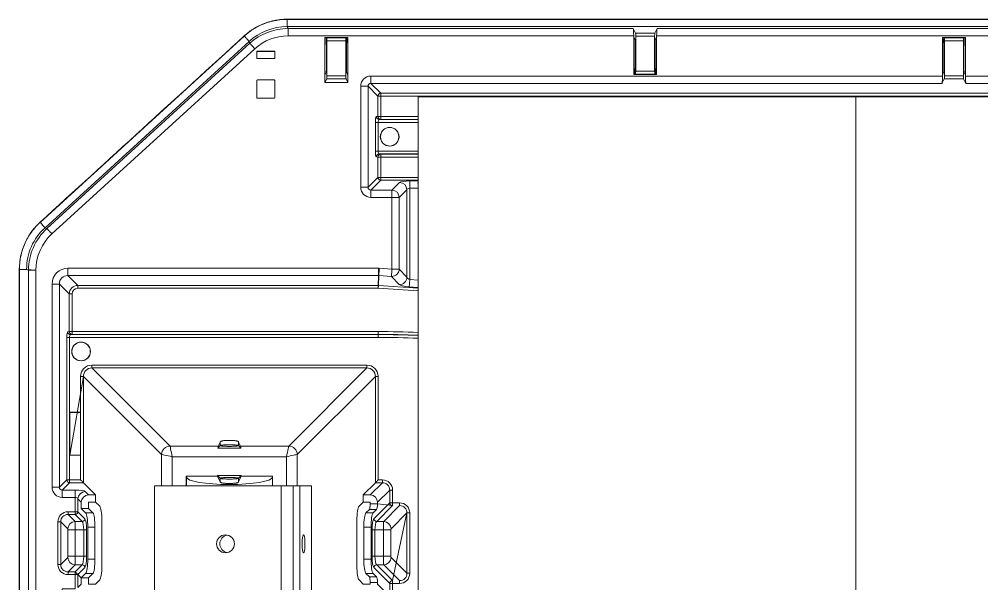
# Model space of a CAD drawing. Header units: inches. Extents: x 1518 to 2565, y 62 to 679.
# Drawn here: x 2068.57 to 2085.34, y 669.15 to 678.99 of the extents above; entities that cross this region are included whole.
import ezdxf

# ---------------------------------------------------------------- set-up
doc = ezdxf.new("R2010")
doc.units = ezdxf.units.IN
doc.header["$LTSCALE"] = 50
doc.header["$MEASUREMENT"] = 0
for name, color, linetype, lineweight in [('E2-ECOFEET', 254, 'Continuous', 5), ('ECOFEET', 254, 'Continuous', 5), ('TEXT', 1, 'Continuous', 20)]:
    doc.layers.add(name, color=color, linetype=linetype, lineweight=lineweight)

# ---------------------------------------------------------------- blocks, each defined once
blk = doc.blocks.new('Z1')
at = {"layer": 'ECOFEET', "color": 1, "linetype": 'Continuous'}
for p, q in [((-50.20885535459092, 212.0971609785156), (-50.18797964908299, 212.0550716514008)), ((-50.18436582416325, 212.0058391534731), (-50.18436582416325, 211.5843920753978)), ((-49.83335547906609, 212.0058391534731), (-49.83335547906609, 211.5843920753978)), ((-49.80885656207829, 212.0971609785156), (-49.82974165414635, 212.0550716514008)), ((-56.46212412962996, 211.8453102345829), (-56.46212412962996, 211.7203094386023)), ((-55.56436554061656, 211.5223469254834), (-55.56436554061656, 211.9437846169985)), ((-55.21335519551576, 211.5223469254834), (-55.21335519551576, 211.9437846169985)), ((-44.80435672115709, 211.9437846169985), (-44.80435672115709, 211.5223469254834)), ((-44.45335576261641, 211.9437846169985), (-44.45335576261641, 211.5223469254834)), ((-56.77612327562019, 211.0373153019427), (-56.77612327562019, 211.3353103661448)), ((-56.76612659110106, 211.3453164372204), (-56.47212081414909, 211.3453164372204)), ((-56.46212412962996, 211.3353103661448), (-56.46212412962996, 211.0373153019427)), ((-55.1888562785316, 211.4310157138825), (-55.20974137059602, 211.4731050409955)), ((-44.82885563814125, 211.4310157138825), (-44.82885563814125, 211.4131718666831)), ((-56.47212081414909, 211.0273092308671), (-56.76612659110106, 211.0273092308671)), ((-60.75348020885212, 208.0281724638171), (-60.62545694112123, 208.0281724638171)), ((-60.02097197751573, 206.9055682589042), (-54.65867530989271, 206.9055682589042)), ((-54.65867530989271, 206.9055682589042), (-54.65867530989271, 206.9082152683259)), ((-59.84872863395503, 205.5494546448444), (-60.03612188250554, 205.5494546448444)), ((-57.41226910014302, 205.0352965311085), (-57.41226910014302, 204.9712051114984)), ((-57.0950785243549, 204.9712051114984), (-57.0950785243549, 205.0352965311085)), ((-60.03829956401387, 204.8016369370307), (-60.03829956401387, 204.3722676038087)), ((-60.21560226246584, 204.2442161764029), (-60.08754144850172, 204.3722676038087)), ((-60.03829956401387, 204.3722676038087), (-60.08754144850172, 204.3722676038087)), ((-58.00509595842232, 204.4360868132317), (-57.46150159807075, 204.4360868132317)), ((-57.41226910014302, 204.4000142699442), (-57.41226910014302, 204.3359228503341)), ((-57.0950785243549, 204.3359228503341), (-57.0950785243549, 204.4000142699442)), ((-56.50225166607561, 204.4360868132317), (-56.50225166607561, 204.2675605467266)), ((-60.21560226246584, 204.2442161764029), (-60.34362553019673, 204.2442161764029)), ((-56.34928831312209, 204.2675605467266), (-56.34928831312209, 202.2475638285687)), ((-54.99481734675282, 203.9113218886941), (-54.92309465529615, 203.9830539667055)), ((-54.92309465529615, 203.9830539667055), (-54.80494604682826, 203.9830539667055)), ((-54.80494604682826, 203.9830539667055), (-54.80001810375688, 203.9781260236323)), ((-54.80001810375688, 203.9781260236323), (-54.80001810375688, 203.9549599979164)), ((-54.80001810375688, 203.9549599979164), (-54.67309306333846, 203.9549599979164)), ((-54.16004256347514, 203.7950036590773), (-54.11080067898729, 203.7950036590773)), ((-54.11080067898729, 203.7950036590773), (-54.11080067898729, 202.743174103236)), ((-59.47610104524574, 202.8730559094965), (-59.47610104524574, 203.6651218528168)), ((-55.03124657925218, 203.6651218528168), (-55.03124657925218, 202.8730559094965)), ((-59.70732013418456, 202.6671335949959), (-59.83425456115947, 202.6671335949959)), ((-54.16004256347514, 202.743174103236), (-54.11080067898729, 202.743174103236))]:
    blk.add_line(p, q, dxfattribs=at)
for points in [[(-38.03573773948665, 212.4045895337404), (-38.03573773948665, 212.4024024656719), (-56.24533218069701, 212.4024024656719), (-56.24533218069701, 212.4045895337404)], [(-56.23233179754607, 212.2430280934459), (-50.21826068594237, 212.2430280934459), (-50.17704430874437, 212.1599664396472), (-49.8406769944886, 212.1599664396472), (-49.79946061729061, 212.2430280934459), (-39.45826125303938, 212.2430280934459), (-39.4170354892849, 212.1599664396472)], [(-55.1888562785316, 211.3040906734641), (-55.1888562785316, 211.4310157138825), (-55.1888562785316, 212.0852775957937), (-55.58885507104424, 212.0852775957937), (-55.58885507104424, 211.4310157138825), (-55.5679793655363, 211.4731050409955)], [(-44.80797993263332, 211.4731050409955), (-44.82885563814125, 211.4310157138825), (-44.82885563814125, 212.0852775957937), (-44.42885684562862, 212.0852775957937), (-44.42885684562862, 211.4310157138825)], [(-60.4663641656407, 208.7701047996179), (-60.43283537963725, 208.755320970402), (-56.89648711183327, 211.9853670699686)], [(-56.46321297038594, 211.8442213938288), (-56.46212412962996, 211.8453102345829), (-56.77612327562019, 211.8453102345829), (-56.77503443486421, 211.8442213938288)], [(-56.46321297038594, 211.7214076659166), (-56.46212412962996, 211.7203094386023), (-56.77612327562019, 211.7203094386023)], [(-55.58885507104424, 211.4310157138825), (-55.58885507104424, 211.3040906734641), (-55.1888562785316, 211.3040906734641), (-55.22067671093828, 211.3682196393074), (-55.55704402519405, 211.3682196393074), (-55.58885507104424, 211.3040906734641)], [(-38.58022382286799, 211.2851485989522), (-38.58022382286799, 211.4131718666831), (-44.42885684562862, 211.4131718666831), (-44.42885684562862, 211.4310157138825), (-44.44974193769667, 211.4731050409955)], [(-46.33827052125343, 195.4251692547859), (-38.71326889925331, 195.4251692547859), (-38.71326889925331, 211.0501748867209), (-46.33827052125343, 211.0501748867209), (-53.96327214324992, 211.0501748867209), (-53.96327214324992, 195.4251692547859), (-54.61671739459416, 195.4251692547859), (-54.61671739459416, 195.4744111392738), (-53.96327214324992, 195.4744111392738)], [(-53.96327214324992, 195.4251692547859), (-46.33827052125343, 195.4251692547859), (-46.33827052125343, 211.0501748867209)], [(-54.66079667205486, 210.6065849177776), (-54.71003855653908, 210.6065849177776), (-54.71003855653908, 210.1048546071415), (-54.66079667205486, 210.1048546071415), (-53.96327214324992, 210.1048546071415)], [(-53.96327214324992, 210.6065849177776), (-54.66079667205486, 210.6065849177776), (-54.66079667205486, 210.1048546071415)], [(-53.96327214324992, 209.5984404039482), (-54.61671739459416, 209.5984404039482), (-54.61671739459416, 209.6476729018777), (-53.96327214324992, 209.6476729018777)], [(-54.11081006554377, 209.4575481648808), (-54.11081006554377, 209.5855714326117), (-53.96327214324992, 209.5855714326117)], [(-53.96327214324992, 209.5435759710799), (-53.97105360002388, 209.5513574278557), (-53.96327214324992, 209.5513574278557)], [(-54.16005195003163, 209.4313221211796), (-54.29309702641694, 209.298267658236), (-54.29309702641694, 208.0476777318236), (-54.16005195003163, 207.9052460972071)], [(-53.96327214324992, 209.4575481648808), (-54.11081006554377, 209.4575481648808), (-54.11081006554377, 207.866864460595), (-53.96327214324992, 207.8568020701696)], [(-60.75348020885212, 198.5100052984963), (-60.75348020885212, 208.0281724638171), (-60.78700899485921, 208.0429562930331)], [(-53.96327214324992, 207.6662267783777), (-54.660102066744, 207.7137696958252), (-59.8957365175811, 207.7137696958252), (-59.8957365175811, 207.7630115803113), (-54.660102066744, 207.7630115803113), (-54.6542354678495, 207.9351516717343), (-54.6542354678495, 208.0631749394652), (-60.06787660900591, 208.0631749394652), (-60.06787660900591, 207.9351516717343)], [(-54.6542354678495, 207.9351516717343), (-60.06787660900591, 207.9351516717343), (-59.8957365175811, 207.7630115803113)], [(-60.21560226246584, 207.7874260182743), (-60.34362553019673, 207.7874260182743), (-60.34362553019673, 204.2442161764029)], [(-60.04346217104103, 207.6152859268514), (-60.21560226246584, 207.7874260182743), (-60.21560226246584, 204.2442161764029)], [(-54.65867530989271, 206.9055682589042), (-54.65867530989271, 206.8555754497575), (-60.03829956401387, 206.8555754497575)], [(-58.43577002323946, 204.2675605467266), (-58.43577002323946, 204.8150972615367), (-59.79730906795885, 206.1766363062543), (-59.84654156588658, 206.1766363062543), (-59.84654156588658, 205.5516323263546), (-59.84654156588658, 204.8016369370307), (-59.84654156588658, 204.3722676038087)], [(-54.71003855653908, 206.1766363062543), (-54.66079667205486, 206.1766363062543), (-54.66079667205486, 204.3722676038087)], [(-59.84872863395503, 204.8038146185409), (-59.84872863395503, 205.5494546448444), (-59.84654156588658, 205.5516323263546), (-60.03829956401387, 205.5516323263546), (-60.03612188250554, 205.5494546448444), (-60.03612188250554, 204.8038146185409)], [(-57.46150159807075, 204.4497160957835), (-57.46150159807075, 204.4360868132317), (-57.4136770838777, 204.3396962467432), (-57.4136770838777, 204.4018821950322), (-57.46150159807075, 204.4497160957835), (-57.04584602642717, 204.4497160957835), (-57.04584602642717, 204.4360868132317), (-56.50225166607561, 204.4360868132317), (-56.50379106162654, 204.4205614459152), (-56.50379106162654, 204.2675605467266)], [(-57.04584602642717, 204.4497160957835), (-57.09367054062022, 204.4018821950322), (-57.09367054062022, 204.3396962467432), (-57.04584602642717, 204.4360868132317)], [(-58.00509595842232, 204.2675605467266), (-58.00509595842232, 204.4360868132317), (-58.00355656287138, 204.4205614459152), (-58.00355656287138, 204.2675605467266)], [(-54.58806961886876, 204.323035105881), (-54.80111633106935, 204.1099790071221), (-54.92309465529615, 204.1099790071221), (-54.92309465529615, 203.9830539667055)], [(-60.16636037797798, 204.1949742919169), (-59.94225630018263, 204.1949742919169), (-59.94225630018263, 204.066951024186)], [(-56.0251610708001, 202.2475638285687), (-55.82507719551722, 202.2475638285687), (-55.82507719551722, 204.2675605467266), (-56.0251610708001, 204.2675605467266), (-56.14346925076097, 204.2675605467266), (-56.34928831312209, 204.2675605467266), (-58.5563497502917, 204.2675605467266), (-58.5563497502917, 202.2475638285687), (-56.34928831312209, 202.2475638285687), (-56.14346925076097, 202.2475638285687), (-56.14346925076097, 204.2675605467266)], [(-56.0251610708001, 204.2675605467266), (-56.0251610708001, 202.2475638285687), (-56.14346925076097, 202.2475638285687)], [(-59.89302380225126, 204.0407155939265), (-59.83425456115947, 203.9819557393912), (-59.83425456115947, 203.8710535538776)], [(-59.58425296919813, 203.9830539667055), (-59.70240157766966, 203.9830539667055), (-59.70732013418456, 203.9781260236323), (-59.70732013418456, 203.8710535538776), (-59.63188975222874, 203.7956137853635), (-59.75881479264717, 203.7956137853635), (-59.83425456115947, 203.8710535538776), (-59.70732013418456, 203.8710535538776)], [(-59.93975947569197, 203.0394795869561), (-59.93975947569197, 203.4986981753573), (-60.06778274342287, 203.4986981753573), (-60.06778274342287, 203.0394795869561), (-59.93975947569197, 203.0394795869561), (-59.7907947965432, 203.0394795869561), (-59.74155291205534, 203.0394795869561), (-59.74155291205534, 203.4986981753573), (-59.7907947965432, 203.4986981753573)], [(-59.7907947965432, 203.0394795869561), (-59.7907947965432, 203.4986981753573), (-59.93975947569197, 203.4986981753573)], [(-54.71655282795473, 203.4986981753573), (-54.76579471243895, 203.4986981753573), (-54.76579471243895, 203.0394795869561), (-54.71655282795473, 203.0394795869561), (-54.56758814880595, 203.0394795869561), (-54.43956488107506, 203.0394795869561), (-54.43956488107506, 203.4986981753573), (-54.56758814880595, 203.4986981753573)], [(-54.56758814880595, 203.0394795869561), (-54.56758814880595, 203.4986981753573), (-54.71655282795473, 203.4986981753573), (-54.71655282795473, 203.0394795869561)], [(-59.83425456115947, 202.6671335949959), (-59.75881479264717, 202.7425639769517), (-59.63188975222874, 202.7425639769517), (-59.70732013418456, 202.6671335949959), (-59.70732013418456, 202.5600517386811), (-59.70240157766966, 202.555133182168), (-59.58425296919813, 202.555133182168), (-59.5125302777451, 202.626855873621)]]:
    blk.add_lwpolyline(points, dxfattribs=at)
at = {"layer": 'ECOFEET', "color": 1, "linetype": 'Continuous', "flags": 128}
for points in [[(-60.43283537963725, 208.755320970402), (-60.42888363862221, 208.7509843805001), (-60.42242568655638, 208.74391630215), (-60.41365864116597, 208.7343138530778), (-60.4028547126436, 208.7224867897057), (-60.39033304396071, 208.7087824146874), (-60.37647848400957, 208.6936137365828), (-60.36172281446852, 208.6774594698654), (-60.34649781701592, 208.6607889424449), (-56.81014954921193, 211.8908350420097), (-56.82537454666453, 211.9075055694302), (-56.84013021620558, 211.9236692227059), (-56.85398477615672, 211.9388285142522), (-56.86650644483962, 211.9525328892705), (-56.87731037336562, 211.9643693392027), (-56.88607741875239, 211.9739624017147), (-56.89253537081822, 211.9810398666232), (-56.89648711183327, 211.9853670699686), (-56.90949688154433, 212.0188958559738), (-60.4663641656407, 208.7701047996179), (-60.47025958730956, 208.774366297057), (-60.47659551411562, 208.781302963589), (-60.48519360145656, 208.7907082949387), (-60.49579102569987, 208.8023194674715), (-60.50807803042699, 208.8157704054192), (-60.52168853986223, 208.830666873333), (-60.53621893200761, 208.8465770895382), (-60.55123742517753, 208.8630223395612), (-56.99436075452104, 212.1118133959153), (-56.99583444416567, 212.1134184973744)], [(-53.96327214324992, 207.7284784325748), (-54.11952079158436, 207.7391321761697), (-54.11912655613924, 207.7449893885059), (-54.1184694970616, 207.7545449047866), (-54.1175871605883, 207.7675077417061), (-54.11649831983596, 207.7834930503759), (-54.11523113447402, 207.8020127297677), (-54.11383253729582, 207.8225035863888), (-54.11234946109471, 207.8443461073948), (-54.11081006554377, 207.866864460595)], [(-59.64958341449528, 206.3243525731577), (-54.85776421000264, 206.3243525731577), (-54.85776421000264, 206.3735944576438), (-59.64958341449528, 206.3735944576438), (-59.64958341449528, 206.3243525731577), (-58.28804436977953, 204.9628135284383), (-58.28588546138417, 204.9525634068486), (-58.28225286334782, 204.9353109128187), (-58.27728737404323, 204.9117131054227), (-58.27118611119295, 204.8827368001585), (-58.26419312530925, 204.8495083840171), (-58.25658062658476, 204.8133513617049), (-58.24864898487795, 204.7757018766351), (-58.24864898487795, 204.2675605467266)], [(-56.07157760125847, 204.2675605467266), (-56.07157760125847, 204.8150972615367), (-54.71003855653908, 206.1766363062543), (-54.71003855653908, 204.323035105881), (-54.70734461432585, 204.3257290480924), (-54.70280152014311, 204.330272142277), (-54.69659700514967, 204.3364766572686), (-54.68896573330858, 204.3441079291115), (-54.68021746103477, 204.352846814827), (-54.67070887754744, 204.3623647848744), (-54.66079667205486, 204.3722676038087), (-54.58806961886876, 204.3722676038087), (-54.58806961886876, 204.323035105881), (-54.71003855653908, 204.323035105881), (-54.92309465529615, 204.1099790071221)], [(-55.93621404498845, 203.2575574943694), (-55.93737797821086, 203.2115070396812), (-55.94075713917482, 203.1695397378244), (-55.94606054457472, 203.135400825533), (-55.95281886650264, 203.1121127745591), (-55.96042197867064, 203.1017500142698), (-55.96819404888811, 203.1052230408168), (-55.97544985840068, 203.1222408708909), (-55.98155112125096, 203.1512828820614), (-55.98594403050447, 203.1897677708148), (-55.98824373727257, 203.2342694433937), (-55.98824373727257, 203.2808455453433), (-55.98594403050447, 203.3253566044805), (-55.98155112125096, 203.3638321066755), (-55.97544985840068, 203.3928741178461), (-55.96819404888811, 203.409891947922), (-55.96042197867064, 203.4133743610255), (-55.95281886650264, 203.403011600738), (-55.94606054457472, 203.3797235497623), (-55.94075713917482, 203.3455752509144), (-55.93737797821086, 203.3036173356159), (-55.93621404498845, 203.2575574943694)]]:
    blk.add_lwpolyline(points, dxfattribs=at)
at = {"layer": 'ECOFEET', "color": 1, "linetype": 'Continuous'}
for points in [[(-55.21335519551576, 212.0803871989538), (-55.56436554061656, 212.0803871989538), (-55.55771985738829, 212.0790636942438), (-55.21999149218755, 212.0790636942438)], [(-55.22429053585802, 212.0290708850971), (-55.55342081371782, 212.0290708850971), (-55.55342081371782, 211.4174615237953), (-55.22429053585802, 211.4174615237953)], [(-49.84429081940834, 212.1107245551611), (-50.17342109726451, 212.1107245551611), (-50.17342109726451, 211.4991058072992), (-49.84429081940834, 211.4991058072992)], [(-44.79342138081483, 211.4174615237953), (-44.46429110295503, 211.4174615237953), (-44.46429110295503, 212.0290708850971), (-44.79342138081483, 212.0290708850971)], [(-56.77503443486421, 211.8442213938288), (-56.46321297038594, 211.8442213938288), (-56.46321297038594, 211.7214076659166), (-56.77503443486421, 211.7214076659166), (-56.77612327562019, 211.7203094386023), (-56.77612327562019, 211.8453102345829)], [(-49.83335547906609, 211.4477894934425), (-50.18436582416325, 211.4477894934425), (-50.17772014093498, 211.4491129981543), (-49.83999177573787, 211.4491129981543)], [(-60.78700899485921, 208.0429562930331), (-60.91285458108177, 208.0429562930331), (-60.91285458108177, 198.4952214692803), (-60.78700899485921, 198.4952214692803), (-60.75348020885212, 198.5100052984963), (-60.62545694112123, 198.5100052984963), (-60.62545694112123, 208.0281724638171)], [(-54.68766100171342, 203.8564762289425), (-54.81459542869197, 203.8564762289425), (-54.87545787226918, 203.7956137853635), (-54.74852344529427, 203.7956137853635)], [(-59.7223949467043, 202.9887640128272), (-59.59546051972939, 202.9887640128272), (-59.59546051972939, 203.5494137494879), (-59.7223949467043, 203.5494137494879)], [(-54.78495267779363, 202.9887640128272), (-54.91188710476854, 202.9887640128272), (-54.91188710476854, 203.5494137494879), (-54.78495267779363, 203.5494137494879)], [(-59.94225630018263, 202.7694376931704), (-59.94225630018263, 202.7201958086844), (-59.89302380225126, 202.7201958086844), (-59.89302380225126, 202.4974621683887), (-59.83425456115947, 202.5562220229222), (-59.83425456115947, 202.6671335949959)], [(-54.68766100171342, 202.6817015333727), (-54.81459542869197, 202.6817015333727), (-54.87545787226918, 202.7425639769517), (-54.74852344529427, 202.7425639769517)]]:
    blk.add_lwpolyline(points, close=True, dxfattribs=at)
for points in [[(-44.83826096948906, 211.2851485989522), (-44.79704459229106, 211.3682196393074), (-44.46067727803529, 211.3682196393074), (-44.41946090083729, 211.2851485989522), (-38.58022382286799, 211.2851485989522), (-38.7523639142928, 211.1130085075292), (-54.6167173945928, 211.1130085075284, 0.3939235326429196), (-54.66595927908202, 211.0637666230414), (-54.83809937050319, 211.2359067144644), (-54.83809937050319, 209.4755328104548)], [(-54.83809937050319, 211.2359067144644), (-54.96612263823408, 211.2359067144644), (-54.96612263823408, 209.4755328104548), (-54.83809937050319, 209.4755328104548), (-54.66595927907974, 209.6476729018765, 0.3939761057967554), (-54.61671739459416, 209.5984404039482), (-54.78885748601897, 209.4263003125252)], [(-54.78885748601897, 211.2851485989522), (-54.61671739459416, 211.1130085075292), (-54.61671739459416, 211.0637666230414), (-38.7523639142928, 211.0637666230414), (-38.75236391429462, 211.1130085075284, -0.3939235326429195), (-38.70312202980494, 211.0637666230414), (-38.53098193838377, 211.2359067144644), (-38.40295867065288, 211.2359067144644), (-38.40295867065288, 206.9751695881969), (-38.53098193838377, 206.9751695881969), (-38.53098193838377, 211.2359067144644)], [(-54.64347847211457, 210.6565777269228, -0.4121208206047946), (-54.69271097004457, 210.7065705360674), (-54.66595927908202, 210.7092175454891), (-54.66595927908202, 211.0637666230414), (-54.61671739459416, 211.0637666230414), (-54.61671739459416, 210.7092175454891), (-53.96327214324992, 210.7092175454891)], [(-53.96327214324992, 210.6592247363442), (-54.61671739459416, 210.6592247363442), (-54.61671739459416, 210.7092175454891), (-54.66595927908202, 210.7092175454891, 0.4120657095397477), (-54.6167173945928, 210.6592247363446), (-54.6434784721132, 210.6565777269225), (-53.96327214324992, 210.6565777269225)], [(-53.96327214324992, 210.00222197943), (-54.61671739459416, 210.00222197943), (-54.61671739459416, 209.6476729018777), (-54.66595927908202, 209.6476729018777), (-54.66595927908202, 210.00222197943), (-54.69271097004457, 210.0048689888499, -0.4122298749777537), (-54.64347847211548, 210.0548617979965)], [(-53.96327214324992, 210.0548617979966), (-54.6434784721132, 210.0548617979966), (-54.61671739459462, 210.0522147885746, 0.4121119320288106), (-54.66595927908202, 210.00222197943), (-54.61671739459416, 210.00222197943), (-54.61671739459416, 210.0522147885749), (-53.96327214324992, 210.0522147885749)], [(-59.58425296919813, 204.1099790071221), (-59.70623129342857, 204.1099790071221), (-59.76499114796252, 204.1687482482159, 0.3939340835216068), (-59.89302380225172, 204.0407155939267), (-59.89302380225126, 203.8179819536308), (-59.77069817536903, 203.6956657133051, -0.394034980623008), (-59.81994005985644, 203.6464238288179)], [(-54.68740756464103, 203.646423828819), (-54.41079508009352, 203.9230269268093, -0.3939712607266894), (-54.46003696458138, 203.9722688112961), (-54.41079508009352, 203.9722688112961), (-54.41079508009352, 204.1950024515918), (-54.46003696458138, 204.1950024515918)], [(-60.1930182033575, 203.6407168014139), (-60.1930182033575, 202.8974609609013), (-60.24226008784535, 202.8974609609013), (-60.24226008784535, 203.6407168014139), (-60.1930182033575, 203.6407168014139), (-60.07069257647527, 203.5184005610881, -0.3939502405857858), (-59.9426693087421, 203.6464238288185), (-60.0649949356266, 203.7687400691448), (-60.0649949356266, 203.8179819536308), (-59.94225630018263, 203.8179819536308), (-59.94225630018263, 203.7687400691448), (-60.0649949356266, 203.7687400691448)], [(-54.16004256347514, 203.7950036590773), (-54.43664566146617, 203.5184005610881, 0.3939114450485922), (-54.56467831575401, 203.646423828819)], [(-60.1930182033575, 202.8974609609013), (-60.07069257647572, 203.0197865877857, 0.3939728728960259), (-59.94266930874437, 202.8917539334961), (-60.0649949356266, 202.7694376931704)], [(-59.94266930874437, 202.8917539334961), (-59.81994005985689, 202.8917539334961), (-59.94225630018263, 202.7694376931704), (-60.0649949356266, 202.7694376931704), (-60.0649949356266, 202.7201958086844), (-59.94225630018263, 202.7201958086844), (-59.94225630018263, 202.4712361246875), (-60.16636037797798, 202.4712361246875), (-60.16636037797798, 202.3432034703983), (-60.03829956401614, 202.2151520429917, 0.393923532642131), (-60.08754144850172, 202.1659101585046), (-60.03829956401387, 202.1659101585046), (-60.03829956401387, 201.7365502118409), (-60.03829956401387, 200.9865454359606), (-60.03829956401387, 199.6826023125559)], [(-59.89302380225126, 202.7201958086844), (-59.77069817536767, 202.8425214355678, 0.3939761057962954), (-59.81994005985462, 202.8917539334965)], [(-54.99481734675282, 202.626855873621), (-54.92309465529615, 202.555133182168), (-54.80494604682826, 202.555133182168), (-54.80001810375688, 202.5600517386811), (-54.80001810375688, 202.5832177643988), (-54.67309306333846, 202.5832177643988), (-54.67309306333846, 202.5562220229222), (-54.46003696458138, 202.3431753107234), (-54.41079508009352, 202.3431753107234), (-54.41079508009352, 202.5659089510191), (-54.46003696458138, 202.5659089510191, -0.3940349806230412), (-54.41079508009398, 202.6151508355046), (-54.68740756464103, 202.8917539334961), (-54.56467831575355, 202.8917539334961)], [(-54.68740756464331, 202.8917539334966, 0.393976105796197), (-54.73664944913025, 202.8425214355678), (-54.46003696458138, 202.5659089510191), (-54.46003696458138, 202.3431753107234)]]:
    blk.add_lwpolyline(points, format="xyb", dxfattribs=at)
for points in [[(-54.54844286909429, 210.4913717195449, 0.5444653215147603), (-54.54844286909429, 210.2200719114882, 0.2949465243017387), (-54.37315620631489, 210.2200719114882, 0.5444653215145963), (-54.37315620631489, 210.4913717195449, 0.2949465243017386)], [(-54.29309702641694, 209.298267658236), (-54.42112029414784, 209.298267658236), (-54.42112029414784, 209.4263003125252, -0.3939114450483636)], [(-60.04346217104148, 206.9582080774718, 0.412002415561427), (-59.99422028655681, 206.9082152683259), (-54.65867530989271, 206.9082152683259), (-54.65867530989271, 206.9582080774708), (-59.99422028655681, 206.9582080774708), (-60.04346217104103, 206.9582080774708), (-60.07021386200495, 206.9555610680501, 0.412065709539914), (-60.020971977518, 206.9055682589046), (-59.99422028655681, 206.9082152683259), (-59.99422028655681, 206.9582080774708), (-59.99422028655681, 207.6152859268514), (-60.04346217104103, 207.6152859268514)], [(-60.03612188250554, 204.8038146185409), (-59.84872863395503, 204.8038146185409), (-59.84654156588658, 204.8016369370307), (-60.03829956401387, 204.8016369370307), (-60.03829956401387, 205.5516323263546), (-60.03829956401387, 206.8555754497575), (-60.08754144850172, 206.8555754497575), (-60.08754144850172, 204.3722676038087, 0.3939761057967876), (-60.0382995640125, 204.3230351058806), (-59.79730906795885, 204.323035105881), (-59.79730906795885, 206.1766363062543)], [(-59.92594286909662, 206.7469072972307, 0.5444653215145963), (-59.92594286909662, 206.475607489174, 0.2949465243018075), (-59.75065620631722, 206.475607489174, 0.5444653215145963), (-59.75065620631722, 206.7469072972307, 0.2949465243018074)], [(-54.41079508009352, 203.9230269268082), (-54.41079508009352, 203.9722688112961), (-54.28806583120604, 203.9722688112961), (-54.28806583120604, 203.9230269268082), (-54.56467831575355, 203.646423828819), (-54.68740756464103, 203.646423828819, -0.394034980623468), (-54.73664944912844, 203.6956657133047), (-54.46003696458138, 203.9722688112961), (-54.46003696458138, 204.1950024515918), (-54.67309306333846, 203.9819557393912), (-54.67309306333846, 203.9549599979164)], [(-54.41079508009352, 202.6151508355051), (-54.41079508009352, 202.5659089510191), (-54.28806583120604, 202.5659089510191), (-54.28806583120604, 202.6151508355051), (-54.56467831575355, 202.8917539334961, 0.3939340835217379), (-54.43664566146572, 203.0197865877851), (-54.16004256347514, 202.743174103236), (-54.16004256347514, 203.7950036590773)]]:
    blk.add_lwpolyline(points, format="xyb", close=True, dxfattribs=at)
at = {"layer": 'ECOFEET', "color": 1, "linetype": 'Continuous', "flags": 128}
for points in [[(-54.64217374052168, 208.0627619309034), (-54.42112029414784, 208.0476777318236), (-54.42112029414784, 209.298267658236), (-54.78885748601897, 209.298267658236), (-54.78885748601897, 209.4263003125252), (-54.42112029414784, 209.4263003125252), (-54.28807521776162, 209.5593453889114, -0.393968783505752), (-54.16005195003163, 209.4313221211796), (-54.16005195003163, 207.9052460972075, -0.4119094439765458), (-54.29678594380312, 207.7775138127818), (-54.42984040674492, 207.9199548339566), (-54.4294367847433, 207.9258026597363), (-54.42878911222579, 207.935358176017), (-54.42789738919237, 207.948330399493), (-54.42680854843638, 207.9643157081628), (-54.42555074963457, 207.9828353875546), (-54.42415215245637, 208.0033262441757), (-54.42265968969878, 208.0251593786252), (-54.42112029414784, 208.0476777318236), (-54.29309702641694, 208.0476777318236, -0.4119267484618014), (-54.42984040674719, 207.9199548339568), (-54.65088446655864, 207.9350296464781)], [(-53.96327214324992, 207.7155813015634), (-54.65675106545677, 207.7628895550552), (-54.656901250386, 207.7606461676369), (-54.65715468745839, 207.7569666368108), (-54.65749260355733, 207.7519823743896), (-54.65791499867555, 207.745834178746), (-54.65840309970372, 207.7387097810479), (-54.65893813352159, 207.7308250721326), (-54.65951071357631, 207.7224334890743), (-54.660102066744, 207.7137696958252), (-54.660102066744, 207.7630115803113, -0.01674207531870982), (-54.65675106545359, 207.7628895550544), (-54.65088446655864, 207.9350296464781), (-54.65049023111351, 207.9408868588143), (-54.64983317203951, 207.950442375095), (-54.64895083556257, 207.9634052120145), (-54.64786199481023, 207.9793905206843), (-54.64659480944829, 207.9979102000761), (-54.64519621227009, 208.0184010566973), (-54.64371313606898, 208.040243577705), (-54.64217374052168, 208.0627619309034)], [(-54.85776421000264, 206.3243525731577), (-56.21930325471794, 204.962813528439, -0.3939198377300948), (-56.07157760125847, 204.8150972615367), (-56.08014752892268, 204.8132856557968), (-56.09415227380669, 204.810338276513), (-56.11314128111189, 204.8063396027064), (-56.13656074390019, 204.8014116596332), (-56.16369728375139, 204.7957046322281), (-56.19370611041813, 204.7893780919803), (-56.22569550087428, 204.7826479297273), (-56.25868925306349, 204.7757018766351), (-56.25868925306349, 204.2675605467266)], [(-59.94266930874437, 203.646423828819), (-59.81994005985689, 203.646423828819), (-59.94225630018218, 203.7687400691441, 0.3939123803948911), (-59.89302380225126, 203.8179819536308), (-59.94225630018263, 203.8179819536308), (-59.94225630018263, 204.066951024186), (-60.16636037797798, 204.066951024186), (-60.16636037797798, 204.1949742919169), (-60.03829956401387, 204.323035105881), (-60.03829956401387, 204.3722676038087), (-59.84654156588658, 204.3722676038087), (-59.83785899951909, 204.3635850374449), (-59.82944864334422, 204.3551652947099), (-59.82154516131413, 204.3472711992363), (-59.81440199049757, 204.3401280284215), (-59.80824440829747, 204.3339704462214), (-59.80324137275966, 204.3289674106836), (-59.79956184193361, 204.3252878798558), (-59.79730906795885, 204.323035105881), (-59.58425296919813, 204.1099790071221), (-59.58425296919813, 203.9830539667055), (-59.5125302777451, 203.9113218886941)]]:
    blk.add_lwpolyline(points, format="xyb", dxfattribs=at)
blk.add_lwpolyline([(-57.4136770838777, 204.9693371864105), (-57.4136770838777, 205.0315231346995), (-57.44776906337574, 204.9628135284383), (-58.28804436977862, 204.9628135284385, 0.393903763683659), (-58.43577002323946, 204.8150972615367), (-58.42551990164793, 204.8129383531432), (-58.40825802105974, 204.8093057551068), (-58.38466960022197, 204.8043402658022), (-58.35568390840126, 204.7982296163937), (-58.32245549225991, 204.79123663051), (-58.2862984699459, 204.7836241317837), (-58.24864898487795, 204.7757018766351), (-56.25868925306349, 204.7757018766351), (-56.25076699791316, 204.8133513617049), (-56.24315449918868, 204.8495083840171), (-56.23616151330498, 204.8827368001585), (-56.2300602504547, 204.9117131054227), (-56.2250947611501, 204.9353109128187), (-56.22146216311376, 204.9525634068486), (-56.2193032547184, 204.9628135284383), (-57.05957856111854, 204.9628135284383), (-57.09367054062022, 205.0315231346995), (-57.09367054062022, 204.9693371864105), (-57.05254802900527, 204.9282146747937), (-57.45479020893617, 204.9282146747937)], format="xyb", close=True, dxfattribs=at)
at = {"layer": 'ECOFEET', "color": 1, "linetype": 'Continuous'}
for centre, radius in [((-54.46079953770459, 210.3557218155165), 0.1629224794498896), ((-59.83829953770692, 206.6112573932023), 0.1629224794498896), ((-57.3224496650364, 203.2579805934074), 0.155591623904354)]:
    blk.add_circle(centre, radius, dxfattribs=at)
for centre, radius, start, end in [((-54.65867277408688, 188.375721815517), 18.58248855772501, 87.8553581991192, 90), ((-54.65867277408688, 188.375721815517), 18.5324961729672, 87.84957020051397, 90), ((-54.65867277408688, 188.375721815517), 18.52984744993921, 87.84926266590607, 90), ((-54.65867277408688, 188.375721815517), 18.47985506518143, 87.84344166661194, 90), ((-57.26332860574985, 203.2575574943694), 0.156568825296768, 101.5558960756812, 258.4441039243188)]:
    blk.add_arc(centre, radius, start, end, dxfattribs=at)
for centre, major_axis, ratio, start_param, end_param in [((-56.2319116447361, 211.2571529766228), (-0.3697555114490285, 0.953085972283162), 0.9781889138800524, 5.918991765014169, 6.647378849344993), ((-56.22199261135393, 211.2315855644192), (-0.3664502422570026, 0.944566273173848), 0.9870118789328922, 5.918991765014138, 6.647378849344999), ((-50.17779970834454, 212.1107222600658), (0, 0.04999999999998295), 0.08748866352564874, 4.712388980384691, 6.108652381977758), ((-49.83991665944632, 212.1107222600658), (0, 0.04999999999998295), 0.08748866352564874, 0.1745329251680161, 1.570796326794897), ((-49.79748465763623, 212.11500671676), (0, 0.1299999999999955), 0.08748866352601549, 0.1745329252019127, 1.570796326802767), ((-56.22199261135393, 211.2315855644192), (0.3202495028621116, -0.8254787267738096), 0.9825805906154939, 2.777399111424363, 3.505786195755255), ((-55.55779970834192, 212.0290728036271), (0, 0.04999999999998295), 0.08748866352678561, 4.712388980384691, 6.265732014589888), ((-55.21991665944734, 212.0290728036271), (0, 0.04999999999998295), 0.08748866352564874, 0.01745329264205119, 1.570796326794897), ((-50.18873579128558, 212.0058348061702), (0, 0.05000000000001137), 0.08748866352559902, 4.712388980378438, 6.108652382048686), ((-49.82898057650527, 212.0058348061702), (0, 0.05000000000001137), 0.08748866352559902, 0.1745329251438547, 1.570796326801149), ((-44.79779970834352, 212.0290728036307), (0, 0.04999999999998295), 0.08748866352564874, 4.712388980384691, 6.265732014576519), ((-44.4599166594453, 212.0290728036307), (0, 0.04999999999998295), 0.08748866352621718, 0.01745329268103431, 1.570796326794897), ((-55.56873579128296, 211.9437870095189), (0, 0.05000000000003979), 0.08748866352554928, 4.712388980397196, 5.759586531582016), ((-44.80873579128456, 211.9437870095189), (0, 0.05000000000003979), 0.08748866352668615, 4.712388980397196, 5.759586531582017), ((-55.56873579128296, 211.5223445314641), (0, 0.04999999999998295), 0.08748866352564874, 3.316125578770763, 4.712388980384691), ((-55.20898057650629, 211.5223445314641), (0, 0.04999999999998295), 0.08748866352564874, 1.570796326794897, 2.967059728390773), ((-50.18873579128558, 211.5843923281082), (0, 0.05000000000003979), 0.08748866352554928, 3.665191429181688, 4.712388980367638), ((-50.17779970834454, 211.4991065340018), (0, 0.05000000000001137), 0.08748866352559902, 3.159045946121291, 4.712388980394922), ((-49.83991665944632, 211.4991065340018), (0, 0.05000000000001137), 0.08748866352559902, 1.570796326784665, 3.124139361019478), ((-44.80873579128456, 211.522344531455), (0, 0.04999999999998295), 0.08748866352678561, 3.316125578770762, 4.712388980384691), ((-44.44898057650789, 211.522344531455), (0, 0.04999999999998295), 0.08748866352621718, 1.570796326794897, 2.967059728327236), ((-56.76612205615675, 211.3353112541008), (-0.007073221891715774, 0.007073221891658932), 0.9996954598789115, 5.497939437028067, 7.068431177328768), ((-56.47212510271856, 211.3353112541008), (0.007073221891687353, 0.007073221891658932), 0.9996954598849382, 5.497939437031424, 7.068431177328938), ((-55.55779970834192, 211.4174570775613), (0, 0.05000000000001137), 0.08748866352559902, 3.316125578724033, 4.712388980373322), ((-55.21991665944734, 211.4174570775613), (0, 0.05000000000001137), 0.08748866352559902, 1.570796326806265, 2.967059728333252), ((-54.78334678929969, 211.2303958307275), (0.1311768082157698, -0.1311768082157414), 0.9702875252477111, 2.371273620688573, 3.911911686490495), ((-44.79779970834352, 211.4174570775594), (0, 0.04999999999998295), 0.08748866352564874, 3.316125578799963, 4.712388980398333), ((-44.4599166594453, 211.4174570775594), (0, 0.04999999999998295), 0.08748866352621718, 1.570796326781254, 2.967059728398114), ((-44.41748465763521, 211.413172620867), (0, 0.129999999999967), 0.087488663525816, 1.570796326787245, 2.967059728414849), ((-54.78334678929969, 211.2303958307275), (-0.04198421267130925, 0.04198421267133767), 0.8421103269484623, 5.512866274278498, 7.053504340080331), ((-56.76612205615675, 211.0373143006618), (-0.007073221891715774, -0.007073221891658932), 0.999695459886948, 5.497939437034438, 7.068431177327099), ((-56.47212510271856, 211.0373143006618), (0.007073221891687353, -0.007073221891658932), 0.9996954598849382, 5.497939437030249, 7.068431177327762), ((-54.692407227285, 210.6065869523609), (0, 0.09999999999999432), 0.1763269807085621, 0.01745329251894868, 1.570796326794897), ((-54.64316683963625, 210.6065869523609), (0, 0.05000000000001137), 0.3526539614170241, 0.01745329251894867, 1.570796326794897), ((-54.692407227285, 210.1048566786721), (0, 0.0999999999999659), 0.1763269807086123, 1.570796326794897, 3.124139361070846), ((-54.64316683963625, 210.1048566786721), (0, 0.04999999999998295), 0.3526539614172245, 1.570796326794897, 3.124139361070845), ((-54.78334678929969, 209.4810478003055), (0.1311768082157698, 0.131176808215713), 0.9702875252481411, 2.371273620689436, 3.911911686490919), ((-54.78334678929969, 209.4810478003055), (0.04198421267133767, 0.04198421267128083), 0.8421103269484089, 2.371273620690053, 3.911911686492083), ((-54.11080832568405, 209.5538344816723), (0.1799999999999784, 0), 0.1763269807085733, 1.570796326794897, 2.967059728390081), ((-53.8547991530977, 209.4575483303088), (0.1330424092420515, -0.1289702485919975), 0.1227442151342107, 3.780325283627104, 3.887313021485073), ((-54.11080832568405, 209.4258094737816), (0.04999999999998295, 0), 0.6347771305498673, 1.570796326794897, 2.967059728386808), ((-59.76760393519362, 208.0277017506924), (0.936160955748136, -0.4128168102128029), 0.9773835387108496, 2.732964742774906, 3.550220564404674), ((-59.74203652299184, 208.0164273459159), (0.9274857998491939, -0.4089913460505272), 0.986525408670164, 2.732964742774828, 3.55022056440464), ((-59.74203652299184, 208.0164273459159), (0.8106863386848601, -0.3574865479745312), 0.9819331962819281, 2.732964742774857, 3.550220564404596), ((-60.05930412810994, 207.7788531695387), (-0.2040528127800769, 0.2040528127801053), 0.9702875252477924, 5.512866274278612, 7.053504340080513), ((-54.65442504319799, 207.8803958307271), (0.006223830749178205, 0.1826739945772999), 0.9847905179593639, 6.249645387821078, 6.316725226538062), ((-60.05930412810994, 207.7788531695387), (-0.1148602172356164, 0.1148602172356164), 0.9234356309844305, 5.512866274278518, 7.053504340080284), ((-54.65442504319799, 207.8803958307271), (0.001864534961555364, 0.05472546783207121), 0.913121566734543, 6.249645387821091, 6.316725226537842), ((-54.11080832568405, 207.8986766957605), (0.04876805727047895, -0.01899546653822881), 0.5807023059797489, 3.538569745007396, 4.934833146603097), ((-59.89267513134109, 207.6122241727699), (-0.107180849004493, 0.1071808490044646), 0.989598591195729, 5.512866274278542, 7.053504340080375), ((-59.89267513134109, 207.6122241727699), (-0.07287600456430708, 0.0728760045643355), 0.9702875252479327, 5.512866274278824, 7.053504340080744), ((-54.11952201383247, 207.7709485693176), (0.1799861978903153, -0.01267271606639043), 0.1758919476312577, 3.328509388153919, 4.724772789747015), ((-60.06990722728733, 206.8555768806982), (0, 0.0999999999999659), 0.1763269807086123, 0.01745329252056527, 1.570796326794897), ((-60.02066683963494, 206.8555768806982), (0, 0.04999999999998295), 0.3526539614172245, 0.01745329252057023, 1.570796326794897), ((-59.64346068809391, 206.1705097295217), (-0.1457520091286426, 0.1457520091286142), 0.9702875252476374, 5.512866274278531, 7.053504340080607), ((-59.64346068809391, 206.1705097295217), (0.1114471646884283, -0.1114471646884567), 0.9517157073891857, 2.371273620689102, 3.911911686490947), ((-54.86388486008218, 206.1705097295217), (0.1457520091286142, 0.1457520091286142), 0.9702875252479269, 5.512866274278634, 7.053504340080551), ((-54.86388486008218, 206.1705097295217), (0.1114471646884851, 0.1114471646884283), 0.9517157073890644, 5.512866274278774, 7.053504340080909), ((-57.4448810682552, 204.7757014532053), (0, 0.1899999999999693), 0.08748866352614164, 0.1745329251991337, 0.6389942587803261), ((-57.91177247217638, 204.9731458767455), (0.4999999999999716, 0), 0.08748866352585125, 6.195918844580723, 6.224624929942407), ((-57.06246447992089, 204.7757014532053), (0, 0.1899999999999693), 0.08748866352599205, 5.644191048399916, 6.108652381980311), ((-57.25367277408805, 204.4228651452613), (0.75, 0), 0.1763269807084574, 3.159045946109908, 6.265732014659628), ((-54.59357632784668, 204.1894940378897), (-0.1311768082157698, -0.1311768082157414), 0.9702875252481443, 2.371273620689017, 3.911911686490804), ((-54.59357632784668, 204.1894940378897), (0.09687196377558394, 0.09687196377558394), 0.948921421343525, 5.512866274278627, 7.053504340080567), ((-60.16084678929838, 204.2497235764367), (0.1311768082157414, 0.1311768082157698), 0.9702875252479277, 2.371273620688684, 3.911911686490694), ((-60.16084678929838, 204.2497235764367), (0.04198421267130925, 0.04198421267130925), 0.8421103269487474, 2.371273620688567, 3.911911686491086), ((-59.94225990234918, 204.1632329376607), (0.1800000000000068, 0), 0.1763269807083875, 0.1745329251998932, 1.570796326794897), ((-59.7022475419144, 203.9779723594766), (0.09473880593361628, -0.09473880593361628), 0.9702875252480073, 2.371273620689046, 3.911911686490777), ((-54.80509800625805, 203.9779723594766), (-0.09473880593358786, -0.09473880593361629), 0.9702875252477029, 2.371273620688517, 3.911911686490561), ((-59.94225990234918, 204.03520792977), (0.04999999999998295, 0), 0.6347771305510042, 0.1745329252005078, 1.570796326794897), ((-54.81765357127006, 203.9549594556538), (0, 0.09999999999999432), 0.1763269807085621, 3.316125578788889, 4.712388980384692), ((-54.69072524478543, 203.9549594556538), (0, 0.09999999999999432), 0.1763269807085621, 3.316125578790476, 4.712388980384692), ((-54.29357632784377, 203.7894940378901), (0.1311768082157698, 0.1311768082157414), 0.9702875252479277, 5.512866274278869, 7.053504340080535), ((-60.05948311221073, 203.6352079297703), (-0.1311768082157698, 0.1311768082157414), 0.9702875252480361, 5.512866274278552, 7.053504340080417), ((-59.76647274243442, 203.5494125805362), (0, 0.25), 0.1763269807084953, 4.712388980384692, 6.108652381979934), ((-59.63954441594615, 203.5494125805362), (0, 0.25), 0.1763269807084953, 4.712388980384692, 6.10865238198057), ((-59.52018380747541, 203.6651236455782), (0, 0.2500000000000284), 0.1763269807084752, 4.712388980384692, 6.108652381979915), ((-54.98716174070069, 203.6651236455782), (0, 0.2500000000000284), 0.1763269807084752, 0.1745329251991125, 1.570796326794897), ((-54.86780113222994, 203.5494125805362), (0, 0.25), 0.1763269807084953, 0.1745329251997281, 1.570796326794897), ((-54.74087280574167, 203.5494125805362), (0, 0.25), 0.1763269807084953, 0.1745329251997281, 1.570796326794897), ((-54.29357632784377, 203.7894940378901), (0.09687196377558394, 0.09687196377558394), 0.9489214213432317, 5.512866274278669, 7.053504340080508), ((-60.05948311221073, 203.6352079297703), (-0.09687196377558394, 0.09687196377558394), 0.9489214213433783, 5.512866274278541, 7.053504340080636), ((-59.94328363192471, 203.4986999172452), (0, 0.1500000000000057), 0.02351026409447273, 4.71238898038469, 6.108652381979523), ((-59.82606042206316, 203.4986999172452), (0, 0.1500000000000057), 0.2351026409445378, 4.712388980384693, 6.10865238197966), ((-59.77682003441078, 203.4986999172452), (0, 0.1999999999999886), 0.1763269807085621, 4.712388980384692, 6.108652381979828), ((-54.73052551376168, 203.4986999172452), (0, 0.1999999999999886), 0.1763269807085621, 0.1745329251990431, 1.570796326794897), ((-54.68128512611293, 203.4986999172452), (0, 0.1500000000000057), 0.2351026409443483, 0.1745329251993267, 1.570796326794897), ((-54.56406191625138, 203.4986999172452), (0, 0.1500000000000057), 0.02351026409447273, 0.1745329252085753, 1.570796326794897), ((-60.07130863981365, 203.4986999172452), (0, 0.02000000000001023), 0.1763269807084619, 4.712388980384692, 6.108652381971022), ((-54.4360369083588, 203.4986999172452), (0, 0.02000000000001023), 0.1763269807084619, 0.174532925200703, 1.570796326794897), ((-60.07130863981365, 203.0394794203821), (0, 0.02000000000001023), 0.1763269807084619, 3.316125578798262, 4.712388980384692), ((-59.94328363192471, 203.0394794203821), (0, 0.1499999999999772), 0.02351026409447718, 3.316125578790944, 4.71238898038469), ((-59.82606042206316, 203.0394794203821), (0, 0.1499999999999772), 0.2351026409445823, 3.316125578789768, 4.712388980384693), ((-59.77682003441078, 203.0394794203821), (0, 0.1999999999999886), 0.1763269807085621, 3.316125578789681, 4.712388980384692), ((-59.76647274243442, 202.9887667570911), (0, 0.2500000000000284), 0.1763269807084752, 3.316125578789638, 4.712388980384692), ((-59.63954441594615, 202.9887667570911), (0, 0.2500000000000284), 0.1763269807084752, 3.316125578789002, 4.712388980384692), ((-54.86780113222994, 202.9887667570911), (0, 0.2500000000000284), 0.1763269807084752, 1.570796326794897, 2.967059728390025), ((-54.74087280574167, 202.9887667570911), (0, 0.2500000000000284), 0.1763269807084752, 1.570796326794897, 2.967059728390025), ((-54.73052551376168, 203.0394794203821), (0, 0.1999999999999886), 0.1763269807085621, 1.570796326794897, 2.967059728390774), ((-54.68128512611293, 203.0394794203821), (0, 0.1499999999999772), 0.2351026409443928, 1.570796326794897, 2.967059728390533), ((-54.56406191625138, 203.0394794203821), (0, 0.1499999999999772), 0.02351026409447718, 1.570796326794897, 2.967059728381285), ((-54.4360369083588, 203.0394794203821), (0, 0.02000000000001023), 0.1763269807084619, 1.570796326794897, 2.967059728389337), ((-60.05948311221073, 202.902971407857), (-0.1311768082157698, -0.1311768082157414), 0.9702875252478194, 5.512866274278813, 7.053504340080746), ((-60.05948311221073, 202.902971407857), (0.09687196377561236, 0.09687196377558392), 0.9489214213432391, 2.37127362068903, 3.911911686491086), ((-59.52018380747541, 202.8730556920491), (0, 0.25), 0.1763269807084953, 3.316125578789597, 4.712388980384692), ((-54.98716174070069, 202.8730556920491), (0, 0.25), 0.1763269807084953, 1.570796326794897, 2.9670597283907), ((-54.81765357127006, 202.5832198819753), (0, 0.09999999999999432), 0.1763269807085621, 4.712388980384692, 6.108652381980547), ((-54.69072524478543, 202.5832198819753), (0, 0.09999999999999432), 0.1763269807085621, 4.712388980384692, 6.108652381978958), ((-54.29357632784377, 202.7486852997372), (-0.09687196377558394, 0.09687196377558394), 0.9489214213432317, 2.37127362068888, 3.911911686490952), ((-54.29357632784377, 202.7486852997372), (0.1311768082157698, -0.1311768082157414), 0.9702875252478194, 5.512866274278596, 7.053504340080529)]:
    blk.add_ellipse(centre, major_axis=major_axis, ratio=ratio, start_param=start_param, end_param=end_param, dxfattribs=at)
for points, knots in [([(-56.64786534393352, 212.329328109834), (-56.6655539672829, 212.3221496313981), (-56.71245434831144, 212.3031163031828), (-56.77374826229061, 212.2720689564394), (-56.83619703379009, 212.2354479198839), (-56.88931993202641, 212.2001381511509), (-56.94428111287561, 212.1588572197579), (-56.97864732032394, 212.1285671003679), (-56.99583444416567, 212.1134184973744), (-58.18145687219794, 211.0304881452557), (-59.36707930023022, 209.9475577931371), (-60.55270172826249, 208.8646274410185), (-60.58043350368825, 208.8377885350455), (-60.62650517387738, 208.79320021694), (-60.67538916800913, 208.7334954112193), (-60.74473494093036, 208.6412336566955), (-60.78561229741535, 208.560803062881), (-60.82056594053938, 208.4920280119859), (-60.83506579852838, 208.4563608162389), (-60.85914418565517, 208.3971320605106), (-60.87972596559848, 208.3228882312524), (-60.90589187441583, 208.2103801051289), (-60.91082002012263, 208.1201116258071), (-60.9150322625901, 208.0429562930331), (-60.9150322625901, 204.8603780184486), (-60.9150322625901, 201.6777997438644), (-60.9150322625901, 198.4952214692802)], [0, 0, 0, 0, 0.1390522457256005, 0.3686891386901833, 0.4996887510790027, 0.66636228959035, 0.8331421162804424, 1, 1, 1, 2, 2, 2, 2.25050024785365, 2.416163935605355, 2.500770128149767, 3, 3, 3, 3.249907222142887, 3.414994605111055, 3.499977331437467, 4, 4, 4, 5, 5, 5, 5]), ([(-38.03573773948665, 212.2765568794512), (-44.10560255322343, 212.2765568794512), (-50.17546736696022, 212.2765568794512), (-56.24533218069701, 212.2765568794512), (-56.24533218069701, 212.3185054081914), (-56.24533218069701, 212.3604539369317), (-56.24533218069701, 212.4024024656719), (-56.28876386934644, 212.4009125273387), (-56.37623324531523, 212.3979118616844), (-56.52292906134971, 212.3708812686727), (-56.68314411367464, 212.3180075879845), (-56.84974743224302, 212.2314715898483), (-56.94636758410707, 212.1515246479812), (-56.99436075452104, 212.1118133959153), (-56.98935459013092, 212.1063316459076), (-56.98434842574079, 212.1008498959), (-56.97934226135112, 212.0953681458925), (-56.97449879730266, 212.0900647404914), (-56.9696553332542, 212.0847613350902), (-56.96481186920573, 212.0794579296887), (-56.96027816157948, 212.0744924403836), (-56.95574445395323, 212.0695269510784), (-56.95121074632698, 212.0645614617733), (-56.94711507808461, 212.0600778157914), (-56.94301940984224, 212.0555941698094), (-56.93892374159987, 212.0511105238277), (-56.93539126685209, 212.0472432618361), (-56.93185879210432, 212.0433759998446), (-56.92832631735655, 212.0395087378529), (-56.9254602882429, 212.0363704985502), (-56.92259425912926, 212.0332322592476), (-56.91972823001561, 212.0300940199447), (-56.91761625441359, 212.0277817977668), (-56.91550427881157, 212.0254695755889), (-56.91339230321, 212.0231573534111), (-56.91209382932129, 212.0217368542653), (-56.91079535543304, 212.0203163551196), (-56.90949688154478, 212.0188958559738)], [0, 0, 0, 0, 1, 1, 1, 2, 2, 2, 2.158571156130284, 2.319354842171005, 2.542925436570367, 2.772961882259376, 3, 3, 3, 4, 4, 4, 5, 5, 5, 6, 6, 6, 7, 7, 7, 8, 8, 8, 9, 9, 9, 10, 10, 10, 11, 11, 11, 11]), ([(-37.49056643735094, 212.2623174706132), (-37.50556438677449, 212.2704696215951), (-37.54208536340593, 212.2903206363699), (-37.59385465808373, 212.3140208122295), (-37.648470929209, 212.3357325270736), (-37.69879577197571, 212.3532533896232), (-37.73536470014005, 212.3633846311586), (-37.75365289148613, 212.3684512845466), (-37.77024124278614, 212.3725375426056), (-37.81066418116825, 212.3824950455983), (-37.86686188029125, 212.3923119972933), (-37.92534671680914, 212.3995107521223), (-37.97863452047022, 212.4037510906073), (-38.01669690459676, 212.4043099583068), (-38.03573773948665, 212.4045895337404), (-44.10560255322343, 212.4045895337404), (-50.17546736696022, 212.4045895337404), (-56.24533218069701, 212.4045895337404), (-56.26451023933987, 212.4042885650942), (-56.31523436840871, 212.4034925318374), (-56.38369414797489, 212.3967420802819), (-56.45514589137019, 212.3852168805206), (-56.51737714139745, 212.3715520054502), (-56.58347121147017, 212.3529880953902), (-56.6264016908608, 212.337214383042), (-56.64786534393352, 212.329328109834)], [0, 0, 0, 0, 0.1800214710475102, 0.4383639224663466, 0.5998474018152022, 0.7998829155978066, 0.9999999999999999, 0.9999999999999999, 0.9999999999999999, 1.179726980320992, 1.437963515489506, 1.599563372831539, 1.799680238715803, 2, 2, 2, 3, 3, 3, 3.13971522089924, 3.369533383468446, 3.500309031715866, 3.666890522025986, 3.833457572080395, 4, 4, 4, 4]), ([(-50.21826068594237, 212.2430280934459), (-50.21686399408645, 212.2383624918457), (-50.21398451616187, 212.2287436938586), (-50.21092231109287, 212.1941467607612), (-50.20915766682083, 212.154345430652), (-50.208954024587, 212.1278449853398), (-50.20885535459092, 212.115004825715), (-52.21668083557597, 212.115004825715), (-54.22450631656102, 212.115004825715), (-56.23233179754607, 212.115004825715), (-56.23233179754607, 212.157679248292), (-56.23233179754607, 212.2003536708689), (-56.23233179754607, 212.2430280934459), (-56.23666525859653, 212.2542043554477), (-56.240998719647, 212.2653806174494), (-56.24533218069746, 212.2765568794512)], [0, 0, 0, 0, 0.2728013029682066, 0.5624184938132415, 0.7879803028822694, 1, 1, 1, 2, 2, 2, 3, 3, 3, 4, 4, 4, 4]), ([(-39.45826125303938, 212.2430280934459), (-39.45686456118347, 212.2383624918457), (-39.45398508325889, 212.2287436938586), (-39.45092287818989, 212.1941467607612), (-39.44915823391784, 212.154345430652), (-39.44895459168401, 212.1278449853398), (-39.44885592169157, 212.115004825715), (-42.90218946848654, 212.115004825715), (-46.35552301528196, 212.115004825715), (-49.80885656207784, 212.115004825715), (-49.80885656207829, 212.1090568766485), (-49.80885656207829, 212.1031089275821), (-49.80885656207829, 212.0971609785156), (-49.80885656207829, 211.879073684545), (-49.80885656207829, 211.6609863905746), (-49.80885656207829, 211.4428990966043), (-49.94218949291599, 211.4428990966044), (-50.07552242375368, 211.4428990966044), (-50.20885535459138, 211.4428990966044), (-50.20885535459092, 211.6609863905746), (-50.20885535459092, 211.879073684545), (-50.20885535459092, 212.0971609785154), (-50.20885535459092, 212.1031089275821), (-50.20885535459092, 212.1090568766485), (-50.20885535459092, 212.115004825715)], [0, 0, 0, 0, 0.2728013029682066, 0.5624184938132415, 0.7879803028822694, 1, 1, 1, 2, 2, 2, 3, 3, 3, 4, 4, 4, 5, 5, 5, 6, 6, 6, 7, 7, 7, 7]), ([(-55.56436554061656, 212.0803871989538), (-55.56477725683362, 212.0799934635015), (-55.56570937958531, 212.0791020490833), (-55.56694239760691, 212.0717756141712), (-55.56793456413288, 212.0604749186678), (-55.56857228243825, 212.0466218869278), (-55.56882561523526, 212.0303915636996), (-55.56857196286364, 212.0141408278723), (-55.56793525262765, 212.0003488297061), (-55.56718873498539, 211.9917171709458), (-55.5666985853095, 211.9881478323696), (-55.56655260868502, 211.9870848101236)], [0, 0, 0, 0, 0.1086980914989787, 0.2460917496006622, 0.3545758959157957, 0.4741414601123274, 0.6000752349858208, 0.7259381164416758, 0.8455036806382074, 0.953987826953341, 1, 1, 1, 1]), ([(-44.80655317578203, 211.9870848101236), (-44.80669915238832, 211.9881478323696), (-44.80718930199873, 211.9917171709458), (-44.80793582070692, 212.0003488297079), (-44.80857252590067, 212.0141408278632), (-44.808826198303, 212.0303915637342), (-44.80857279129123, 212.0466218867969), (-44.80793532836833, 212.0604749191061), (-44.80694222965394, 212.0717756125377), (-44.80571318457805, 212.0791021844943), (-44.80477231434998, 212.0799934962888), (-44.80435672115709, 212.0803871989538), (-44.68735640164277, 212.0803871989538), (-44.57035608212936, 212.0803871989538), (-44.45335576261596, 212.0803871989538), (-44.45556786150655, 212.0799460307171), (-44.45777996039578, 212.0795048624805), (-44.45999205928501, 212.0790636942438), (-44.57256818101814, 212.0790636942438), (-44.68514430275172, 212.0790636942438), (-44.79772042448531, 212.0790636942438), (-44.7999325233759, 212.0795048624805), (-44.8021446222665, 212.0799460307171), (-44.80435672115709, 212.0803871989538)], [0, 0, 0, 0, 0.04601188764659069, 0.1544953610662552, 0.2740601836325197, 0.3999222843976882, 0.525855278140764, 0.6454201007070285, 0.753903574126693, 0.8912963800156508, 1, 1, 1, 2, 2, 2, 3, 3, 3, 4, 4, 4, 5, 5, 5, 5]), ([(-50.18436582416325, 211.4477894934425), (-50.18477752717808, 211.4481833691789), (-50.18570962003287, 211.4490751011981), (-50.18694306401085, 211.4563999335551), (-50.18793431613813, 211.4677097443819), (-50.18857281620512, 211.481556067718), (-50.18882584203675, 211.4977855433299), (-50.18857226084583, 211.5140357590917), (-50.1879355327037, 211.5278278880869), (-50.18718901883767, 211.5364595192241), (-50.18669886892894, 211.5400288595156), (-50.1865528922317, 211.5410918822727)], [0, 0, 0, 0, 0.1086994763237791, 0.2460948848347156, 0.3546311472359405, 0.4741347606207587, 0.6000701399034212, 0.7259346248652557, 0.845501712339301, 0.9539872407535515, 0.9999999999999999, 0.9999999999999999, 0.9999999999999999, 0.9999999999999999]), ([(-54.78885748601897, 211.2851485989522), (-54.78885748601897, 211.3278230215292), (-54.78885748601897, 211.3704974441061), (-54.78885748601897, 211.4131718666831), (-51.46885687005943, 211.4131718666831), (-48.14885625410034, 211.4131718666831), (-44.82885563814079, 211.4131718666831), (-44.82901762575784, 211.3966687860066), (-44.82935199555141, 211.362603641388), (-44.83179699776883, 211.3221453653405), (-44.83492668203326, 211.2953206827915), (-44.83717209375391, 211.2884704886874), (-44.83826096948906, 211.2851485989522), (-48.15512647499918, 211.2851485989522), (-51.47199198050885, 211.2851485989522), (-54.78885748601851, 211.2851485989522)], [0, 0, 0, 0, 1, 1, 1, 2, 2, 2, 2.271934933393919, 2.561319611463173, 2.78726911113379, 3, 3, 3, 4, 4, 4, 4]), ([(-60.55270172826204, 208.8646274410187), (-60.55221362723387, 208.8640924071996), (-60.5517255262057, 208.8635573733804), (-60.55123742517753, 208.8630223395613), (-60.58230515185278, 208.8326299893415), (-60.64487498615199, 208.7714203508822), (-60.73481657977391, 208.6525464843871), (-60.81805425638231, 208.5056400393605), (-60.87554352597363, 208.3431553353494), (-60.90738139769746, 208.1870827875264), (-60.91102009619863, 208.0912641710238), (-60.91285458108177, 208.0429562930331), (-60.91358047491758, 208.0429562930331), (-60.91430636875384, 208.0429562930331), (-60.91503226258965, 208.0429562930331)], [0, 0, 0, 0, 1, 1, 1, 1.141279309732858, 1.284533950411749, 1.483578493599275, 1.688385938496688, 1.842896770869504, 2, 2, 2, 3, 3, 3, 3])]:
    blk.add_open_spline(points, degree=3, knots=knots, dxfattribs=at)
for points, weights, knots in [([(-55.21335500968416, 212.0803895498982), (-55.20999838905118, 212.0803895498982), (-55.20912963170349, 212.0433305021534), (-55.2082608743567, 212.0062714544083), (-55.21116779309614, 211.987088279709), (-55.21335500968326, 211.9726545229787), (-55.2133550096828, 211.9437870095196)], [1, 0.7933533402911659, 1, 0.7933533402911659, 1, 0.866025403787412, 1], [0, 0, 0, 1.308996938995975, 1.308996938995975, 2.61799387799195, 2.61799387799195, 3.665191429176654, 3.665191429176654, 3.665191429176654]), ([(-44.45335500968213, 212.0803895498983), (-44.44999838904869, 212.0803895498982), (-44.44912963170191, 212.0433305021533), (-44.44826087435467, 212.0062714544084), (-44.4511677930941, 211.9870882797089), (-44.45335500968395, 211.9726545229788), (-44.4533550096844, 211.9437870095196)], [1, 0.7933533402907377, 1, 0.7933533402907377, 1, 0.8660254037867087, 1], [0, 0, 0, 1.308996938997382, 1.308996938997382, 2.617993877994762, 2.617993877994762, 3.665191429182281, 3.665191429182281, 3.665191429182281]), ([(-49.8333550096836, 211.4477897877289), (-49.82999838904971, 211.4477897877271), (-49.82912963170293, 211.4848488354725), (-49.82826087435524, 211.5219078832179), (-49.83116779309466, 211.5410910579179), (-49.83335500968178, 211.5555248146484), (-49.83335500968178, 211.5843923281074)], [1, 0.7933533402849836, 1, 0.7933533402849836, 1, 0.8660254037884775, 1], [0, 0, 0, 1.308996939016286, 1.308996939016286, 2.617993878032571, 2.617993878032571, 3.665191429213014, 3.665191429213014, 3.665191429213014]), ([(-57.41367512313036, 205.0315258017166), (-57.41274177918422, 205.0334068879439), (-57.41226605996462, 205.0352932955594), (-57.40552057025161, 205.0620417274929), (-57.25367277408805, 205.0620417274929), (-57.10182497792449, 205.0620417274929), (-57.09507948821056, 205.0352932955593), (-57.09460376899187, 205.0334068879439), (-57.09367042504573, 205.0315258017166)], [1, 0.9997707169108595, 1, 0.722641925186987, 1, 0.722641925186987, 1, 0.9997707169108596, 1], [0, 0, 0, 0.04282913508026009, 0.04282913508026009, 1.569188134355219, 1.569188134355219, 3.095547133630178, 3.095547133630178, 3.138376268710432, 3.138376268710432, 3.138376268710432]), ([(-57.09367042504573, 204.9693333070197), (-57.09429594304811, 204.9699588250224), (-57.09471599153085, 204.9705856560629), (-57.0949226395901, 204.9708940333652), (-57.09507948821147, 204.9712026352407), (-57.10182497792493, 204.9844744813978), (-57.25367277408805, 204.9844744813978), (-57.40552057025161, 204.9844744813978), (-57.41226605996553, 204.971202635241), (-57.412422908586, 204.9708940333652), (-57.41262955664524, 204.9705856560629), (-57.41242290858645, 204.9702772787612), (-57.41226605996462, 204.9699686768856), (-57.40552057025161, 204.9566968307286), (-57.25367277408805, 204.9566968307284), (-57.10182497792403, 204.9566968307286), (-57.09507948821056, 204.9699686768853), (-57.09492263958964, 204.9702772787612), (-57.09471599153085, 204.9705856560635)], [1, 0.9998969968512245, 1, 0.9999750675369358, 1, 0.7226419251870065, 1, 0.7226419251870065, 1, 0.9999750675369358, 1, 0.9999750675369359, 1, 0.722641925187007, 1, 0.722641925187007, 1, 0.9999750675369359, 1], [0, 0, 0, 0.02870608536166719, 0.02870608536166719, 0.04282913508034492, 0.04282913508034492, 1.569188134355247, 1.569188134355247, 3.095547133630149, 3.095547133630149, 3.109670183348828, 3.109670183348828, 3.123793233067478, 3.123793233067478, 4.650152232342379, 4.650152232342379, 6.17651123161728, 6.17651123161728, 6.190634281335933, 6.190634281335933, 6.190634281335933]), ([(-57.41367512313036, 204.4018867449224), (-57.41304960512798, 204.4012612269198), (-57.41262955664524, 204.4006343958793), (-57.41242290858645, 204.4003260185771), (-57.41226605996462, 204.4000174167015), (-57.40552057025206, 204.3867455705442), (-57.25367277408805, 204.3867455705443), (-57.10182497792357, 204.3867455705443), (-57.09507948821056, 204.4000174167013), (-57.09492263958964, 204.4003260185771), (-57.09471599153085, 204.4006343958793), (-57.09429594304811, 204.4012612269198), (-57.09367042504573, 204.4018867449224)], [1, 0.9998969968512244, 1, 0.9999750675369381, 1, 0.7226419251862691, 1, 0.7226419251862691, 1, 0.9999750675369381, 1, 0.9998969968512245, 1], [0, 0, 0, 0.02870608536167349, 0.02870608536167349, 0.04282913507970232, 0.04282913507970232, 1.569188134356738, 1.569188134356738, 3.095547133633775, 3.095547133633775, 3.109670183351802, 3.109670183351802, 3.13837626871347, 3.13837626871347, 3.13837626871347]), ([(-57.41367512313036, 204.3396942502255), (-57.41274177918422, 204.3378131639982), (-57.41226605996462, 204.3359267563827), (-57.40552057025161, 204.3091783244492), (-57.25367277408805, 204.3091783244492), (-57.10182497792403, 204.3091783244492), (-57.09507948821056, 204.3359267563828), (-57.09460376899187, 204.3378131639982), (-57.09367042504573, 204.3396942502255)], [1, 0.9997707169108629, 1, 0.7226419251870022, 1, 0.7226419251870022, 1, 0.999770716910863, 1], [0, 0, 0, 0.04282913507993946, 0.04282913507993946, 1.569188134354854, 1.569188134354854, 3.095547133629769, 3.095547133629769, 3.138376268709702, 3.138376268709702, 3.138376268709702]), ([(-57.09471599153085, 204.4006343958788), (-57.0949226395901, 204.4009427731811), (-57.09507948821147, 204.4012513750565), (-57.10182497792448, 204.4145232212139), (-57.25367277408805, 204.4145232212137), (-57.40552057025207, 204.4145232212137), (-57.41226605996553, 204.4012513750569), (-57.412422908586, 204.4009427731811), (-57.41262955664524, 204.4006343958788)], [1, 0.9999750675369359, 1, 0.7226419251869752, 1, 0.7226419251869752, 1, 0.9999750675369358, 1], [0, 0, 0, 0.01412304971865863, 0.01412304971865863, 1.540482048993652, 1.540482048993652, 3.066841048268645, 3.066841048268645, 3.080964097987315, 3.080964097987315, 3.080964097987315])]:
    blk.add_rational_spline(points, weights, degree=2, knots=knots, dxfattribs=at)
blk = doc.blocks.new('*U215')
at = {"layer": 'E2-ECOFEET'}
blk.add_blockref('Z1', (60.85868030307711, 10.38031362116874), dxfattribs=at)

msp = doc.modelspace()

# ---------------------------------------------------------------- block references
at = {"layer": 'TEXT'}
msp.add_blockref('*U215', (2068.626918481674, 456.2057424123077), dxfattribs=at)

doc.saveas('drawing.dxf')
